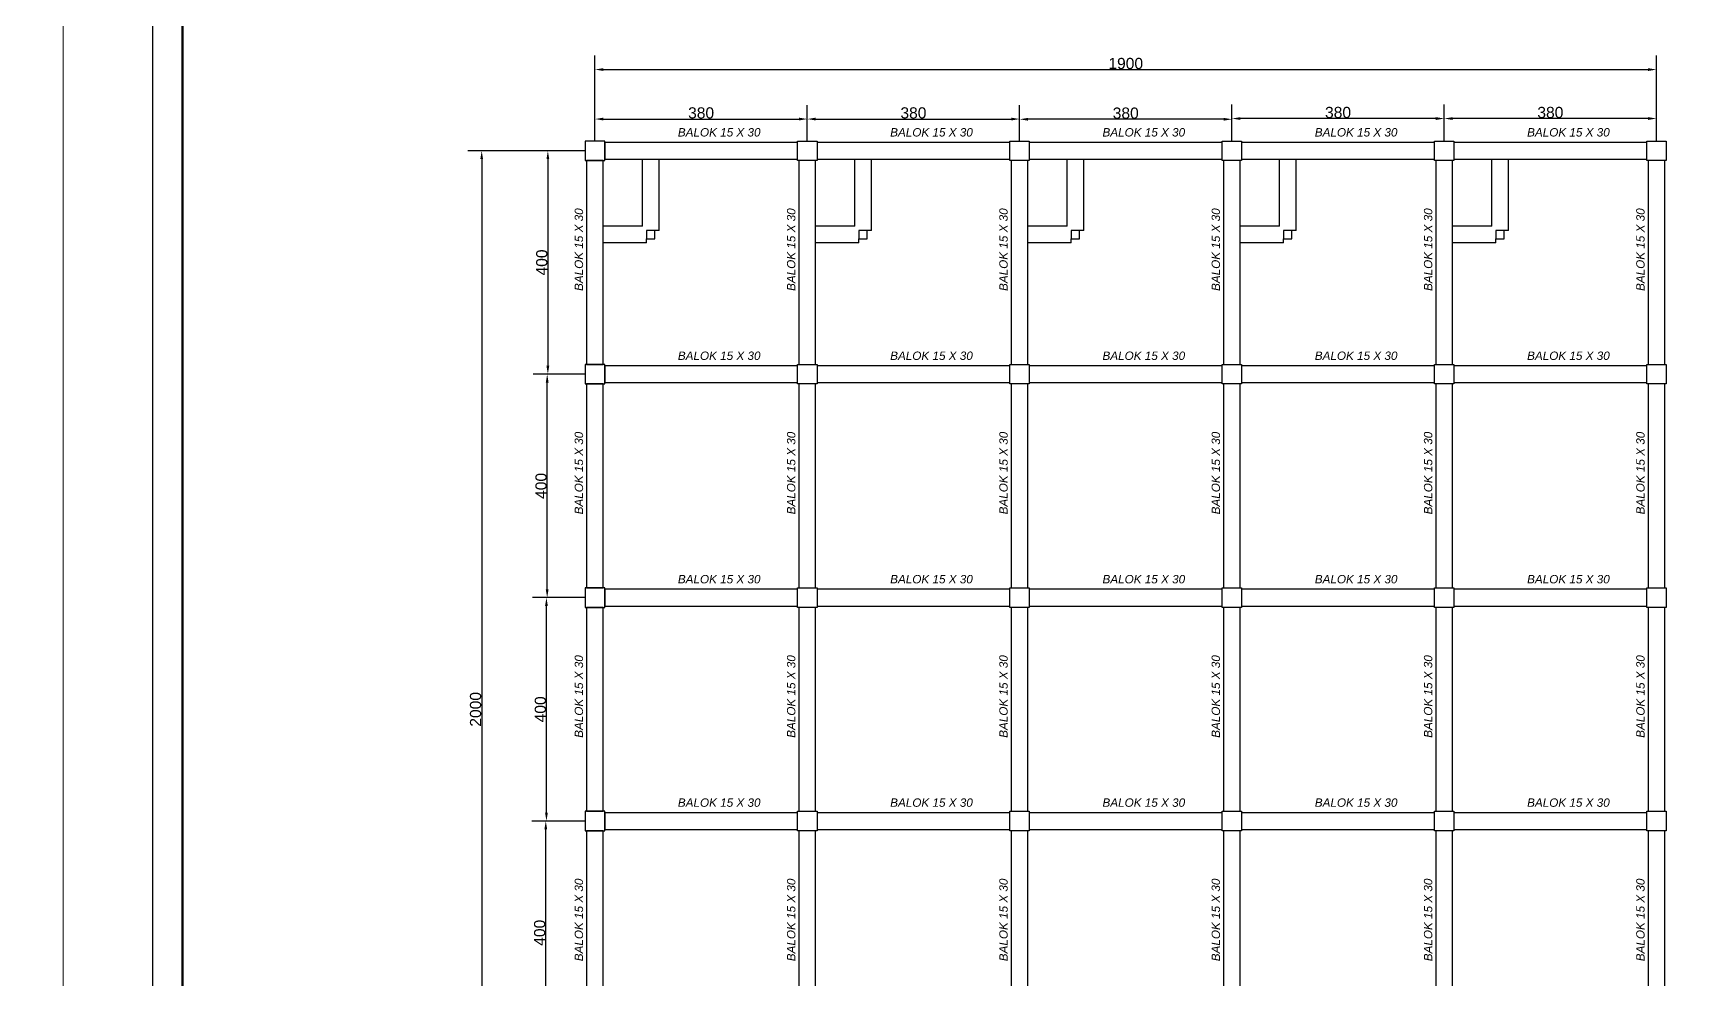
# Model space of a CAD drawing. Header units: centimetres. Extents: x -377343 to 693706, y 194584 to 813780.
# Drawn here: x 164089 to 167058, y 498747 to 500440 of the extents above; entities that cross this region are included whole.
import ezdxf

# ---------------------------------------------------------------- set-up
doc = ezdxf.new("R2010")
doc.units = ezdxf.units.CM
doc.header["$PDMODE"] = 3
for name, color, linetype in [('balok', 235, 'Continuous'), ('KOLOM', 11, 'Continuous'), ('Layer1', 7, 'Continuous'), ('PIPA', 11, 'Continuous')]:
    doc.layers.add(name, color=color, linetype=linetype)
doc.layers.add('Kertas', color=252, linetype='Continuous', lineweight=20)
doc.layers.add('Legenda', color=252, linetype='Continuous', lineweight=20)
doc.styles.get("Standard").update_dxf_attribs({"font": 'arial.ttf'})
doc.dimstyles.new('ISO-25', dxfattribs={"dimtxt": 2.5, "dimasz": 2.5, "dimexe": 1.25, "dimexo": 0.625, "dimtad": 1, "dimtxsty": 'Standard', "dimcen": 2.5, "dimadec": 0, "dimazin": 0, "dimtfac": 1, "dimtmove": 0, "dimatfit": 3, "dimfxl": 1, "dimarcsym": 0})

# ---------------------------------------------------------------- blocks, each defined once
blk = doc.blocks.new('*D48')
at = {"layer": 'Defpoints', "color": 0, "transparency": 16777216}
for p in [(165474.7, 500286.3), (165094.7, 500247), (165474.7, 500247)]:
    blk.add_point(p, dxfattribs=at)
at = {"layer": 'Layer1', "color": 0, "lineweight": -2, "transparency": 16777216}
for p, q in [((165094.7, 500247.6), (165094.7, 500311.3)), ((165474.7, 500247.6), (165474.7, 500311.3)), ((165109.7, 500286.3), (165459.7, 500286.3))]:
    blk.add_line(p, q, dxfattribs=at)
at = {"layer": 'Layer1', "color": 0, "transparency": 16777216}
for points in [[(165109.7, 500288.8), (165109.7, 500283.8), (165094.7, 500286.3)], [(165459.7, 500288.8), (165459.7, 500283.8), (165474.7, 500286.3)]]:
    blk.add_solid(points, dxfattribs=at)
at = {"layer": 'Layer1', "color": 0, "transparency": 16777216, "insert": (165284.7, 500297.2), "char_height": 20, "attachment_point": 5}
blk.add_mtext('380', dxfattribs=at)
blk = doc.blocks.new('*D41')
at = {"layer": 'Defpoints', "color": 0, "transparency": 16777216}
for p in [(165854.7, 500286.3), (165474.7, 500247), (165854.7, 500247)]:
    blk.add_point(p, dxfattribs=at)
at = {"layer": 'Layer1', "color": 0, "lineweight": -2, "transparency": 16777216}
for p, q in [((165474.7, 500247.6), (165474.7, 500311.3)), ((165854.7, 500247.6), (165854.7, 500311.3)), ((165489.7, 500286.3), (165839.7, 500286.3))]:
    blk.add_line(p, q, dxfattribs=at)
at = {"layer": 'Layer1', "color": 0, "transparency": 16777216}
for points in [[(165489.7, 500288.8), (165489.7, 500283.8), (165474.7, 500286.3)], [(165839.7, 500288.8), (165839.7, 500283.8), (165854.7, 500286.3)]]:
    blk.add_solid(points, dxfattribs=at)
at = {"layer": 'Layer1', "color": 0, "transparency": 16777216, "insert": (165664.7, 500297.2), "char_height": 20, "attachment_point": 5}
blk.add_mtext('380', dxfattribs=at)
blk = doc.blocks.new('*D42')
at = {"layer": 'Defpoints', "color": 0, "transparency": 16777216}
for p in [(165854.7, 500285.9), (165854.7, 500247), (166234.7, 500247)]:
    blk.add_point(p, dxfattribs=at)
at = {"layer": 'Layer1', "color": 0, "lineweight": -2, "transparency": 16777216}
for p, q in [((165854.7, 500247.6), (165854.7, 500310.9)), ((166219.7, 500285.9), (165869.7, 500285.9)), ((166234.7, 500247.6), (166234.7, 500310.9))]:
    blk.add_line(p, q, dxfattribs=at)
at = {"layer": 'Layer1', "color": 0, "transparency": 16777216}
for points in [[(165869.7, 500288.4), (165869.7, 500283.4), (165854.7, 500285.9)], [(166219.7, 500288.4), (166219.7, 500283.4), (166234.7, 500285.9)]]:
    blk.add_solid(points, dxfattribs=at)
at = {"layer": 'Layer1', "color": 0, "transparency": 16777216, "insert": (166044.7, 500296.8), "char_height": 20, "attachment_point": 5}
blk.add_mtext('380', dxfattribs=at)
blk = doc.blocks.new('*D43')
at = {"layer": 'Defpoints', "color": 0, "transparency": 16777216}
for p in [(166234.7, 500287.2), (166234.7, 500247), (166614.7, 500247)]:
    blk.add_point(p, dxfattribs=at)
at = {"layer": 'Layer1', "color": 0, "lineweight": -2, "transparency": 16777216}
for p, q in [((166234.7, 500247.6), (166234.7, 500312.2)), ((166614.7, 500247.6), (166614.7, 500312.2)), ((166599.7, 500287.2), (166249.7, 500287.2))]:
    blk.add_line(p, q, dxfattribs=at)
at = {"layer": 'Layer1', "color": 0, "transparency": 16777216}
for points in [[(166249.7, 500289.7), (166249.7, 500284.7), (166234.7, 500287.2)], [(166599.7, 500289.7), (166599.7, 500284.7), (166614.7, 500287.2)]]:
    blk.add_solid(points, dxfattribs=at)
at = {"layer": 'Layer1', "color": 0, "transparency": 16777216, "insert": (166424.7, 500298), "char_height": 20, "attachment_point": 5}
blk.add_mtext('380', dxfattribs=at)
blk = doc.blocks.new('*D40')
at = {"layer": 'Defpoints', "color": 0, "transparency": 16777216}
for p in [(166614.7, 500287.2), (166614.7, 500247), (166994.7, 500247)]:
    blk.add_point(p, dxfattribs=at)
at = {"layer": 'Layer1', "color": 0, "lineweight": -2, "transparency": 16777216}
for p, q in [((166614.7, 500247.6), (166614.7, 500312.2)), ((166994.7, 500247.6), (166994.7, 500312.2)), ((166979.7, 500287.2), (166629.7, 500287.2))]:
    blk.add_line(p, q, dxfattribs=at)
at = {"layer": 'Layer1', "color": 0, "transparency": 16777216}
for points in [[(166629.7, 500289.7), (166629.7, 500284.7), (166614.7, 500287.2)], [(166979.7, 500289.7), (166979.7, 500284.7), (166994.7, 500287.2)]]:
    blk.add_solid(points, dxfattribs=at)
at = {"layer": 'Layer1', "color": 0, "transparency": 16777216, "insert": (166804.7, 500298), "char_height": 20, "attachment_point": 5}
blk.add_mtext('380', dxfattribs=at)
blk = doc.blocks.new('*D37')
at = {"layer": 'Defpoints', "color": 0, "transparency": 16777216}
for p in [(166994.7, 500374.9), (165094.7, 500247), (166994.7, 500247)]:
    blk.add_point(p, dxfattribs=at)
at = {"layer": 'Layer1', "color": 0, "lineweight": -2, "transparency": 16777216}
for p, q in [((165094.7, 500247.6), (165094.7, 500399.9)), ((165109.7, 500374.9), (166979.7, 500374.9)), ((166994.7, 500247.6), (166994.7, 500399.9))]:
    blk.add_line(p, q, dxfattribs=at)
at = {"layer": 'Layer1', "color": 0, "transparency": 16777216}
for points in [[(165109.7, 500377.4), (165109.7, 500372.4), (165094.7, 500374.9)], [(166979.7, 500377.4), (166979.7, 500372.4), (166994.7, 500374.9)]]:
    blk.add_solid(points, dxfattribs=at)
at = {"layer": 'Layer1', "color": 0, "transparency": 16777216, "insert": (166044.7, 500385.7), "char_height": 20, "attachment_point": 5}
blk.add_mtext('1900', dxfattribs=at)
blk = doc.blocks.new('*D44')
at = {"layer": 'Defpoints', "color": 0, "transparency": 16777216}
for p in [(165077.2, 500229.5), (165010.4, 499829.5), (165077.2, 499829.5)]:
    blk.add_point(p, dxfattribs=at)
at = {"layer": 'Layer1', "color": 0, "lineweight": -2, "transparency": 16777216}
for p, q in [((165076.5, 500229.5), (164985.4, 500229.5)), ((165010.4, 500214.5), (165010.4, 499844.5)), ((165076.5, 499829.5), (164985.4, 499829.5))]:
    blk.add_line(p, q, dxfattribs=at)
at = {"layer": 'Layer1', "color": 0, "transparency": 16777216}
for points in [[(165007.9, 500214.5), (165012.9, 500214.5), (165010.4, 500229.5)], [(165007.9, 499844.5), (165012.9, 499844.5), (165010.4, 499829.5)]]:
    blk.add_solid(points, dxfattribs=at)
at = {"layer": 'Layer1', "color": 0, "transparency": 16777216, "insert": (164999.6, 500029.5), "char_height": 20, "attachment_point": 5, "rotation": 90}
blk.add_mtext('400', dxfattribs=at)
blk = doc.blocks.new('*D45')
at = {"layer": 'Defpoints', "color": 0, "transparency": 16777216}
for p in [(165009.2, 499829.5), (165077.2, 499829.5), (165077.2, 499429.5)]:
    blk.add_point(p, dxfattribs=at)
at = {"layer": 'Layer1', "color": 0, "lineweight": -2, "transparency": 16777216}
for p, q in [((165076.5, 499829.5), (164984.2, 499829.5)), ((165009.2, 499444.5), (165009.2, 499814.5)), ((165076.5, 499429.5), (164984.2, 499429.5))]:
    blk.add_line(p, q, dxfattribs=at)
at = {"layer": 'Layer1', "color": 0, "transparency": 16777216}
for points in [[(165006.7, 499814.5), (165011.7, 499814.5), (165009.2, 499829.5)], [(165006.7, 499444.5), (165011.7, 499444.5), (165009.2, 499429.5)]]:
    blk.add_solid(points, dxfattribs=at)
at = {"layer": 'Layer1', "color": 0, "transparency": 16777216, "insert": (164998.3, 499629.5), "char_height": 20, "attachment_point": 5, "rotation": 90}
blk.add_mtext('400', dxfattribs=at)
blk = doc.blocks.new('*D46')
at = {"layer": 'Defpoints', "color": 0, "transparency": 16777216}
for p in [(165007.9, 499429.5), (165076.5, 499429.5), (165077.2, 499029.5)]:
    blk.add_point(p, dxfattribs=at)
at = {"layer": 'Layer1', "color": 0, "lineweight": -2, "transparency": 16777216}
for p, q in [((165075.9, 499429.5), (164982.9, 499429.5)), ((165007.9, 499044.5), (165007.9, 499414.5)), ((165076.5, 499029.5), (164982.9, 499029.5))]:
    blk.add_line(p, q, dxfattribs=at)
at = {"layer": 'Layer1', "color": 0, "transparency": 16777216}
for points in [[(165005.4, 499414.5), (165010.4, 499414.5), (165007.9, 499429.5)], [(165005.4, 499044.5), (165010.4, 499044.5), (165007.9, 499029.5)]]:
    blk.add_solid(points, dxfattribs=at)
at = {"layer": 'Layer1', "color": 0, "transparency": 16777216, "insert": (164997.1, 499229.5), "char_height": 20, "attachment_point": 5, "rotation": 90}
blk.add_mtext('400', dxfattribs=at)
blk = doc.blocks.new('*D39')
at = {"layer": 'Defpoints', "color": 0, "transparency": 16777216}
for p in [(165006.7, 499029.5), (165076.5, 499029.5), (165077.2, 498629.5)]:
    blk.add_point(p, dxfattribs=at)
at = {"layer": 'Layer1', "color": 0, "lineweight": -2, "transparency": 16777216}
for p, q in [((165075.9, 499029.5), (164981.7, 499029.5)), ((165006.7, 498644.5), (165006.7, 499014.5)), ((165076.5, 498629.5), (164981.7, 498629.5))]:
    blk.add_line(p, q, dxfattribs=at)
at = {"layer": 'Layer1', "color": 0, "transparency": 16777216}
for points in [[(165004.2, 499014.5), (165009.2, 499014.5), (165006.7, 499029.5)], [(165004.2, 498644.5), (165009.2, 498644.5), (165006.7, 498629.5)]]:
    blk.add_solid(points, dxfattribs=at)
at = {"layer": 'Layer1', "color": 0, "transparency": 16777216, "insert": (164995.8, 498829.5), "char_height": 20, "attachment_point": 5, "rotation": 90}
blk.add_mtext('400', dxfattribs=at)
blk = doc.blocks.new('*D38')
at = {"layer": 'Defpoints', "color": 0, "transparency": 16777216}
for p in [(165077.2, 500229.5), (164892, 498229.5), (165076.5, 498229.5)]:
    blk.add_point(p, dxfattribs=at)
at = {"layer": 'Layer1', "color": 0, "lineweight": -2, "transparency": 16777216}
for p, q in [((165076.5, 500229.5), (164867, 500229.5)), ((164892, 500214.5), (164892, 498244.5)), ((165075.9, 498229.5), (164867, 498229.5))]:
    blk.add_line(p, q, dxfattribs=at)
at = {"layer": 'Layer1', "color": 0, "transparency": 16777216}
for points in [[(164889.5, 500214.5), (164894.5, 500214.5), (164892, 500229.5)], [(164889.5, 498244.5), (164894.5, 498244.5), (164892, 498229.5)]]:
    blk.add_solid(points, dxfattribs=at)
at = {"layer": 'Layer1', "color": 0, "transparency": 16777216, "insert": (164881.1, 499229.5), "char_height": 20, "attachment_point": 5, "rotation": 90}
blk.add_mtext('2000', dxfattribs=at)

msp = doc.modelspace()

# ---------------------------------------------------------------- linework, layer by layer
at = {"layer": 'balok'}
for p, q in [((165179.654, 500094.491), (165179.654, 500214.491)), ((165209.654, 500086.991), (165209.654, 500214.491)), ((165559.654, 500094.491), (165559.654, 500214.491)), ((165589.654, 500086.991), (165589.654, 500214.491)), ((165939.654, 500094.491), (165939.654, 500214.491)), ((165969.654, 500086.991), (165969.654, 500214.491)), ((166319.654, 500094.491), (166319.654, 500214.491)), ((166349.654, 500086.991), (166349.654, 500214.491)), ((166699.654, 500094.491), (166699.654, 500214.491)), ((166729.654, 500086.991), (166729.654, 500214.491)), ((165179.654, 500094.491), (165109.654, 500094.491)), ((165209.654, 500086.991), (165202.154, 500086.991)), ((165559.654, 500094.491), (165489.654, 500094.491)), ((165589.654, 500086.991), (165582.154, 500086.991)), ((165939.654, 500094.491), (165869.654, 500094.491)), ((165969.654, 500086.991), (165962.154, 500086.991)), ((166319.654, 500094.491), (166249.654, 500094.491)), ((166349.654, 500086.991), (166342.154, 500086.991)), ((166699.654, 500094.491), (166629.654, 500094.491)), ((166729.654, 500086.991), (166722.154, 500086.991)), ((165187.154, 500064.491), (165109.654, 500064.491)), ((165187.154, 500064.491), (165187.154, 500071.991)), ((165567.154, 500064.491), (165489.654, 500064.491)), ((165567.154, 500064.491), (165567.154, 500071.991)), ((165947.154, 500064.491), (165869.654, 500064.491)), ((165947.154, 500064.491), (165947.154, 500071.991)), ((166327.154, 500064.491), (166249.654, 500064.491)), ((166327.154, 500064.491), (166327.154, 500071.991)), ((166707.154, 500064.491), (166629.654, 500064.491)), ((166707.154, 500064.491), (166707.154, 500071.991))]:
    msp.add_line(p, q, dxfattribs=at)
for points in [[(165112.154, 500214.491), (165457.154, 500214.491), (165457.154, 500244.491), (165112.154, 500244.491)], [(165492.154, 500214.491), (165837.154, 500214.491), (165837.154, 500244.491), (165492.154, 500244.491)], [(165872.154, 500214.491), (166217.154, 500214.491), (166217.154, 500244.491), (165872.154, 500244.491)], [(166252.154, 500214.491), (166597.154, 500214.491), (166597.154, 500244.491), (166252.154, 500244.491)], [(166632.154, 500214.491), (166977.154, 500214.491), (166977.154, 500244.491), (166632.154, 500244.491)], [(165079.654, 500211.991), (165079.654, 499846.991), (165109.654, 499846.991), (165109.654, 500211.991)], [(165459.654, 500211.991), (165459.654, 499846.991), (165489.654, 499846.991), (165489.654, 500211.991)], [(165839.654, 500211.991), (165839.654, 499846.991), (165869.654, 499846.991), (165869.654, 500211.991)], [(166219.654, 500211.991), (166219.654, 499846.991), (166249.654, 499846.991), (166249.654, 500211.991)], [(166599.654, 500211.991), (166599.654, 499846.991), (166629.654, 499846.991), (166629.654, 500211.991)], [(166979.654, 500211.991), (166979.654, 499846.991), (167009.654, 499846.991), (167009.654, 500211.991)], [(165112.154, 499814.491), (165457.154, 499814.491), (165457.154, 499844.491), (165112.154, 499844.491)], [(165492.154, 499814.491), (165837.154, 499814.491), (165837.154, 499844.491), (165492.154, 499844.491)], [(165872.154, 499814.491), (166217.154, 499814.491), (166217.154, 499844.491), (165872.154, 499844.491)], [(166252.154, 499814.491), (166597.154, 499814.491), (166597.154, 499844.491), (166252.154, 499844.491)], [(166632.154, 499814.491), (166977.154, 499814.491), (166977.154, 499844.491), (166632.154, 499844.491)], [(165079.654, 499811.991), (165079.654, 499446.991), (165109.654, 499446.991), (165109.654, 499811.991)], [(165459.654, 499811.991), (165459.654, 499446.991), (165489.654, 499446.991), (165489.654, 499811.991)], [(165839.654, 499811.991), (165839.654, 499446.991), (165869.654, 499446.991), (165869.654, 499811.991)], [(166219.654, 499811.991), (166219.654, 499446.991), (166249.654, 499446.991), (166249.654, 499811.991)], [(166599.654, 499811.991), (166599.654, 499446.991), (166629.654, 499446.991), (166629.654, 499811.991)], [(166979.654, 499811.991), (166979.654, 499446.991), (167009.654, 499446.991), (167009.654, 499811.991)], [(165112.154, 499414.491), (165457.154, 499414.491), (165457.154, 499444.491), (165112.154, 499444.491)], [(165492.154, 499414.491), (165837.154, 499414.491), (165837.154, 499444.491), (165492.154, 499444.491)], [(165872.154, 499414.491), (166217.154, 499414.491), (166217.154, 499444.491), (165872.154, 499444.491)], [(166252.154, 499414.491), (166597.154, 499414.491), (166597.154, 499444.491), (166252.154, 499444.491)], [(166632.154, 499414.491), (166977.154, 499414.491), (166977.154, 499444.491), (166632.154, 499444.491)], [(165079.654, 499411.991), (165079.654, 499046.991), (165109.654, 499046.991), (165109.654, 499411.991)], [(165459.654, 499411.991), (165459.654, 499046.991), (165489.654, 499046.991), (165489.654, 499411.991)], [(165839.654, 499411.991), (165839.654, 499046.991), (165869.654, 499046.991), (165869.654, 499411.991)], [(166219.654, 499411.991), (166219.654, 499046.991), (166249.654, 499046.991), (166249.654, 499411.991)], [(166599.654, 499411.991), (166599.654, 499046.991), (166629.654, 499046.991), (166629.654, 499411.991)], [(166979.654, 499411.991), (166979.654, 499046.991), (167009.654, 499046.991), (167009.654, 499411.991)], [(165112.154, 499014.491), (165457.154, 499014.491), (165457.154, 499044.491), (165112.154, 499044.491)], [(165492.154, 499014.491), (165837.154, 499014.491), (165837.154, 499044.491), (165492.154, 499044.491)], [(165872.154, 499014.491), (166217.154, 499014.491), (166217.154, 499044.491), (165872.154, 499044.491)], [(166252.154, 499014.491), (166597.154, 499014.491), (166597.154, 499044.491), (166252.154, 499044.491)], [(166632.154, 499014.491), (166977.154, 499014.491), (166977.154, 499044.491), (166632.154, 499044.491)], [(165079.654, 499011.991), (165079.654, 498646.991), (165109.654, 498646.991), (165109.654, 499011.991)], [(165459.654, 499011.991), (165459.654, 498646.991), (165489.654, 498646.991), (165489.654, 499011.991)], [(165839.654, 499011.991), (165839.654, 498646.991), (165869.654, 498646.991), (165869.654, 499011.991)], [(166219.654, 499011.991), (166219.654, 498646.991), (166249.654, 498646.991), (166249.654, 499011.991)], [(166599.654, 499011.991), (166599.654, 498646.991), (166629.654, 498646.991), (166629.654, 499011.991)], [(166979.654, 499011.991), (166979.654, 498646.991), (167009.654, 498646.991), (167009.654, 499011.991)]]:
    msp.add_lwpolyline(points, close=True, dxfattribs=at)
at = {"layer": 'Kertas'}
for points in [[(159701.972, 500796.755), (164142.726, 500796.755), (164142.726, 497618.673), (159701.972, 497618.673)], [(164142.726, 500796.755), (168583.481, 500796.755), (168583.481, 497618.673), (164142.726, 497618.673)]]:
    msp.add_lwpolyline(points, close=True, dxfattribs=at)
at = {"layer": 'KOLOM'}
for points in [[(165077.154, 500211.991), (165112.154, 500211.991), (165112.154, 500246.991), (165077.154, 500246.991)], [(165457.154, 500246.991), (165492.154, 500246.991), (165492.154, 500211.991), (165457.154, 500211.991)], [(165837.154, 500246.991), (165872.154, 500246.991), (165872.154, 500211.991), (165837.154, 500211.991)], [(166217.154, 500246.991), (166252.154, 500246.991), (166252.154, 500211.991), (166217.154, 500211.991)], [(166597.154, 500246.991), (166632.154, 500246.991), (166632.154, 500211.991), (166597.154, 500211.991)], [(166977.154, 500246.991), (167012.154, 500246.991), (167012.154, 500211.991), (166977.154, 500211.991)], [(165077.154, 499811.991), (165112.154, 499811.991), (165112.154, 499846.991), (165077.154, 499846.991)], [(165457.154, 499846.991), (165492.154, 499846.991), (165492.154, 499811.991), (165457.154, 499811.991)], [(165837.154, 499846.991), (165872.154, 499846.991), (165872.154, 499811.991), (165837.154, 499811.991)], [(166217.154, 499846.991), (166252.154, 499846.991), (166252.154, 499811.991), (166217.154, 499811.991)], [(166597.154, 499846.991), (166632.154, 499846.991), (166632.154, 499811.991), (166597.154, 499811.991)], [(166977.154, 499846.991), (167012.154, 499846.991), (167012.154, 499811.991), (166977.154, 499811.991)], [(165077.154, 499411.991), (165112.154, 499411.991), (165112.154, 499446.991), (165077.154, 499446.991)], [(165457.154, 499446.991), (165492.154, 499446.991), (165492.154, 499411.991), (165457.154, 499411.991)], [(165837.154, 499446.991), (165872.154, 499446.991), (165872.154, 499411.991), (165837.154, 499411.991)], [(166217.154, 499446.991), (166252.154, 499446.991), (166252.154, 499411.991), (166217.154, 499411.991)], [(166597.154, 499446.991), (166632.154, 499446.991), (166632.154, 499411.991), (166597.154, 499411.991)], [(166977.154, 499446.991), (167012.154, 499446.991), (167012.154, 499411.991), (166977.154, 499411.991)], [(165077.154, 499011.991), (165112.154, 499011.991), (165112.154, 499046.991), (165077.154, 499046.991)], [(165457.154, 499046.991), (165492.154, 499046.991), (165492.154, 499011.991), (165457.154, 499011.991)], [(165837.154, 499046.991), (165872.154, 499046.991), (165872.154, 499011.991), (165837.154, 499011.991)], [(166217.154, 499046.991), (166252.154, 499046.991), (166252.154, 499011.991), (166217.154, 499011.991)], [(166597.154, 499046.991), (166632.154, 499046.991), (166632.154, 499011.991), (166597.154, 499011.991)], [(166977.154, 499046.991), (167012.154, 499046.991), (167012.154, 499011.991), (166977.154, 499011.991)]]:
    msp.add_lwpolyline(points, close=True, dxfattribs=at)
at = {"layer": 'Layer1'}
for points in [[(165187.154, 500071.991), (165202.154, 500071.991), (165202.154, 500086.991), (165187.154, 500086.991)], [(165567.154, 500071.991), (165582.154, 500071.991), (165582.154, 500086.991), (165567.154, 500086.991)], [(165947.154, 500071.991), (165962.154, 500071.991), (165962.154, 500086.991), (165947.154, 500086.991)], [(166327.154, 500071.991), (166342.154, 500071.991), (166342.154, 500086.991), (166327.154, 500086.991)], [(166707.154, 500071.991), (166722.154, 500071.991), (166722.154, 500086.991), (166707.154, 500086.991)]]:
    msp.add_lwpolyline(points, close=True, dxfattribs=at)
at = {"layer": 'Legenda', "color": 5, "lineweight": 30}
msp.add_lwpolyline([(164303.236, 500636.246), (168476.475, 500636.246), (168476.475, 497725.679), (164303.236, 497725.679)], close=True, dxfattribs=at)
at = {"layer": 'Legenda', "color": 1, "lineweight": 50}
msp.add_lwpolyline([(164356.739, 500582.743), (167727.432, 500582.743), (167727.432, 497779.182), (164356.739, 497779.182)], close=True, dxfattribs=at)
at = {"layer": 'PIPA', "lineweight": 35, "extrusion": (0, 0.816497, 0.57735), "elevation": 193451.324}
msp.add_lwpolyline([(-421704.212, -325591.681), (-159560.265, -63447.734), (377343.333, -600351.331), (-158232.47, -1135927.133), (-693706.405, -600453.199), (-454216.825, -360963.619)], dxfattribs=at)

# ---------------------------------------------------------------- texts
at = {"layer": 'Layer1', "char_height": 15, "attachment_point": 1}
for insert in [(165243.087, 500270.056), (165623.087, 500270.056), (166003.087, 500270.056), (166383.087, 500270.056), (166763.087, 500270.056), (165243.087, 499870.056), (165623.087, 499870.056), (166003.087, 499870.056), (166383.087, 499870.056), (166763.087, 499870.056), (165243.087, 499470.056), (165623.087, 499470.056), (166003.087, 499470.056), (166383.087, 499470.056), (166763.087, 499470.056), (165243.087, 499070.056), (165623.087, 499070.056), (166003.087, 499070.056), (166383.087, 499070.056), (166763.087, 499070.056)]:
    msp.add_mtext_dynamic_manual_height_columns('{\\fArial|b0|i1|c0|p34;BALOK 15 X 30}', width=159.09775, gutter_width=12.5, heights=[0], dxfattribs=dict(at, insert=insert))
at = {"layer": 'Layer1', "char_height": 15, "attachment_point": 1, "rotation": 90}
for insert in [(165058.414, 499978.541), (165438.414, 499978.541), (165818.414, 499978.541), (166198.414, 499978.541), (166578.414, 499978.541), (166958.414, 499978.541), (165058.414, 499578.541), (165438.414, 499578.541), (165818.414, 499578.541), (166198.414, 499578.541), (166578.414, 499578.541), (166958.414, 499578.541), (165058.414, 499178.541), (165438.414, 499178.541), (165818.414, 499178.541), (166198.414, 499178.541), (166578.414, 499178.541), (166958.414, 499178.541), (165058.414, 498778.541), (165438.414, 498778.541), (165818.414, 498778.541), (166198.414, 498778.541), (166578.414, 498778.541), (166958.414, 498778.541)]:
    msp.add_mtext_dynamic_manual_height_columns('{\\fArial|b0|i1|c0|p34;BALOK 15 X 30}', width=159.09775, gutter_width=12.5, heights=[0], dxfattribs=dict(at, insert=insert))

# ---------------------------------------------------------------- dimensions: what is measured, and where the dimension line sits
at = {"layer": 'Layer1'}
for base, p1, p2, picture, middle in [((166994.654, 500374.851), (165094.654, 500246.991), (166994.654, 500246.991), '*D37', (166044.654, 500385.687)), ((165474.654, 500286.335), (165094.654, 500246.991), (165474.654, 500246.991), '*D48', (165284.654, 500297.178)), ((165854.654, 500286.335), (165474.654, 500246.991), (165854.654, 500246.991), '*D41', (165664.654, 500297.178)), ((166234.654, 500287.169), (166614.654, 500246.991), (166234.654, 500246.991), '*D43', (166424.654, 500298.012)), ((166614.654, 500287.169), (166994.654, 500246.991), (166614.654, 500246.991), '*D40', (166804.654, 500298.012)), ((165854.654, 500285.919), (166234.654, 500246.991), (165854.654, 500246.991), '*D42', (166044.654, 500296.762))]:
    dim = msp.add_linear_dim(base=base, p1=p1, p2=p2, dimstyle='ISO-25', override={"dimtxt": 20, "dimasz": 15, "dimexe": 25}, dxfattribs=at)
    dim.commit()
    dim.dimension.update_dxf_attribs({"geometry": picture, "text_midpoint": middle})
for base, p1, p2, picture, middle in [((164891.972, 498229.491), (165077.154, 500229.491), (165076.529, 498229.491), '*D38', (164881.135, 499229.491)), ((165010.402, 499829.491), (165077.154, 500229.491), (165077.154, 499829.491), '*D44', (164999.566, 500029.491)), ((165009.152, 499829.491), (165077.154, 499429.491), (165077.154, 499829.491), '*D45', (164998.316, 499629.491)), ((165007.902, 499429.491), (165077.154, 499029.491), (165076.529, 499429.491), '*D46', (164997.066, 499229.491)), ((165006.652, 499029.491), (165077.154, 498629.491), (165076.529, 499029.491), '*D39', (164995.816, 498829.491))]:
    dim = msp.add_linear_dim(base=base, p1=p1, p2=p2, angle=90, dimstyle='ISO-25', override={"dimtxt": 20, "dimasz": 15, "dimexe": 25}, dxfattribs=at)
    dim.commit()
    dim.dimension.update_dxf_attribs({"geometry": picture, "text_midpoint": middle})

doc.saveas('drawing.dxf')
